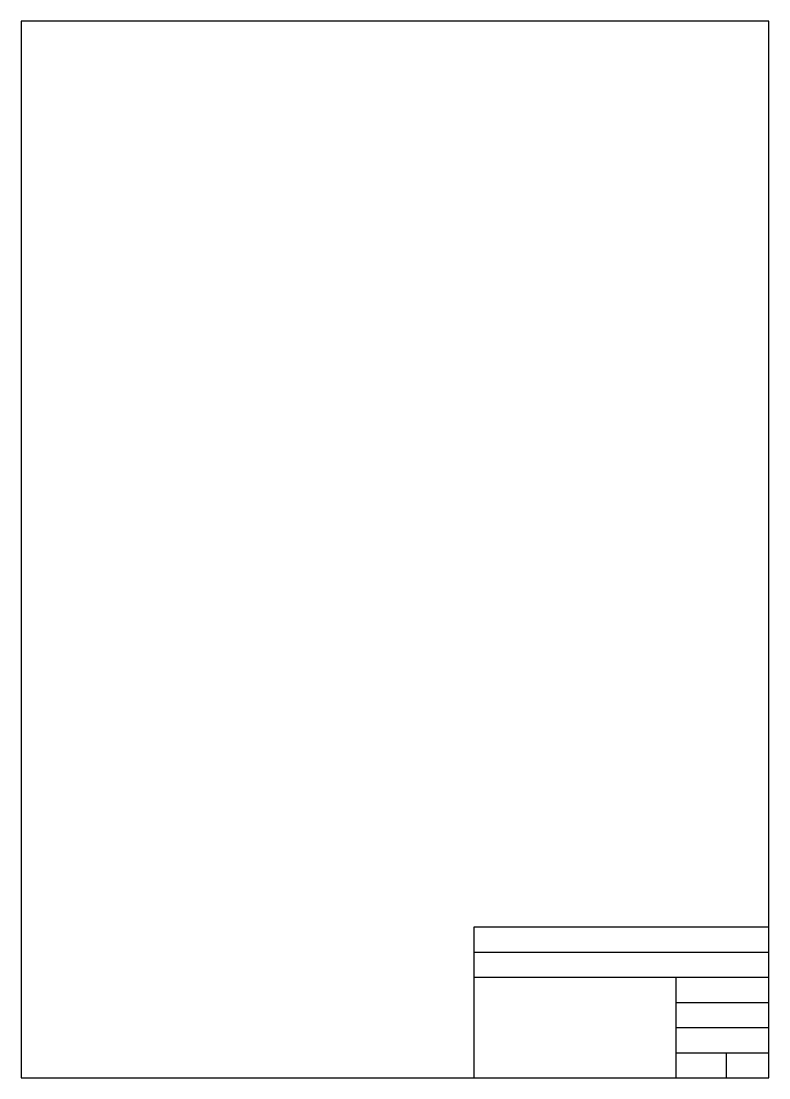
# Model space of a CAD drawing. Header units: inches. Extents: x 0 to 11.7, y 0 to 16.5.
import ezdxf

# ---------------------------------------------------------------- set-up
doc = ezdxf.new("R2010")
doc.units = ezdxf.units.IN
doc.header["$MEASUREMENT"] = 0
doc.layers.get('0').update_dxf_attribs({"lineweight": 25})

msp = doc.modelspace()

# ---------------------------------------------------------------- linework, layer by layer
for p, q in [((0, 16.535), (0, 0)), ((11.693, 16.535), (0, 16.535)), ((11.693, 0), (11.693, 16.535)), ((7.087, 0), (7.087, 2.362)), ((7.087, 2.362), (11.693, 2.362)), ((7.087, 1.969), (11.693, 1.969)), ((7.087, 1.575), (11.693, 1.575)), ((10.236, 1.575), (10.236, 0)), ((10.236, 1.181), (11.693, 1.181)), ((10.236, 0.787), (11.693, 0.787)), ((10.236, 0.394), (11.693, 0.394)), ((11.024, 0.394), (11.024, 0)), ((0, 0), (11.693, 0))]:
    msp.add_line(p, q)

doc.saveas('drawing.dxf')
